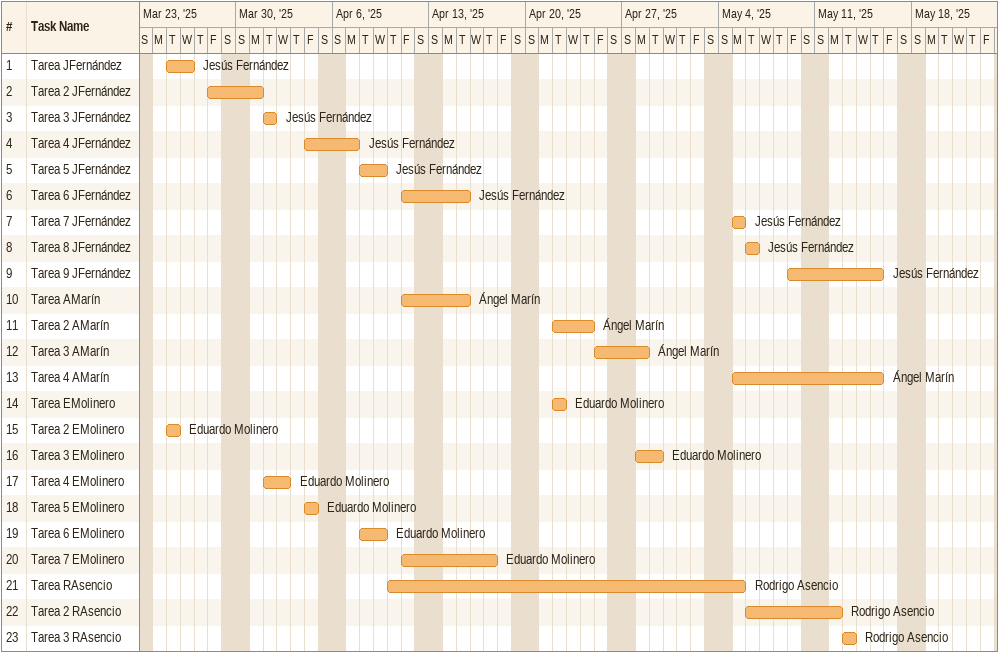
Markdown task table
| ID | Task | Start | Finish | Resources |
|---|---|---|---|---|
| 1 | Tarea JFernández | 2025-03-25 | 2025-03-26 | Jesús Fernández |
| 2 | Tarea 2 JFernández | 2025-03-28 | 2025-03-31 |  |
| 3 | Tarea 3 JFernández | 2025-04-01 | 2025-04-01 | Jesús Fernández |
| 4 | Tarea 4 JFernández | 2025-04-04 | 2025-04-07 | Jesús Fernández |
| 5 | Tarea 5 JFernández | 2025-04-08 | 2025-04-09 | Jesús Fernández |
| 6 | Tarea 6 JFernández | 2025-04-11 | 2025-04-15 | Jesús Fernández |
| 7 | Tarea 7 JFernández | 2025-05-05 | 2025-05-05 | Jesús Fernández |
| 8 | Tarea 8 JFernández | 2025-05-06 | 2025-05-06 | Jesús Fernández |
| 9 | Tarea 9 JFernández | 2025-05-09 | 2025-05-15 | Jesús Fernández |
| 10 | Tarea AMarín | 2025-04-11 | 2025-04-15 | Ángel Marín |
| 11 | Tarea 2 AMarín | 2025-04-22 | 2025-04-24 | Ángel Marín |
| 12 | Tarea 3 AMarín | 2025-04-25 | 2025-04-28 | Ángel Marín |
| 13 | Tarea 4 AMarín | 2025-05-05 | 2025-05-15 | Ángel Marín |
| 14 | Tarea EMolinero | 2025-04-22 | 2025-04-22 | Eduardo Molinero |
| 15 | Tarea 2 EMolinero | 2025-03-25 | 2025-03-25 | Eduardo Molinero |
| 16 | Tarea 3 EMolinero | 2025-04-28 | 2025-04-29 | Eduardo Molinero |
| 17 | Tarea 4 EMolinero | 2025-04-01 | 2025-04-02 | Eduardo Molinero |
| 18 | Tarea 5 EMolinero | 2025-04-04 | 2025-04-04 | Eduardo Molinero |
| 19 | Tarea 6 EMolinero | 2025-04-08 | 2025-04-09 | Eduardo Molinero |
| 20 | Tarea 7 EMolinero | 2025-04-11 | 2025-04-17 | Eduardo Molinero |
| 21 | Tarea RAsencio | 2025-04-10 | 2025-05-05 | Rodrigo Asencio |
| 22 | Tarea 2 RAsencio | 2025-05-06 | 2025-05-12 | Rodrigo Asencio |
| 23 | Tarea 3 RAsencio | 2025-05-13 | 2025-05-13 | Rodrigo Asencio |
